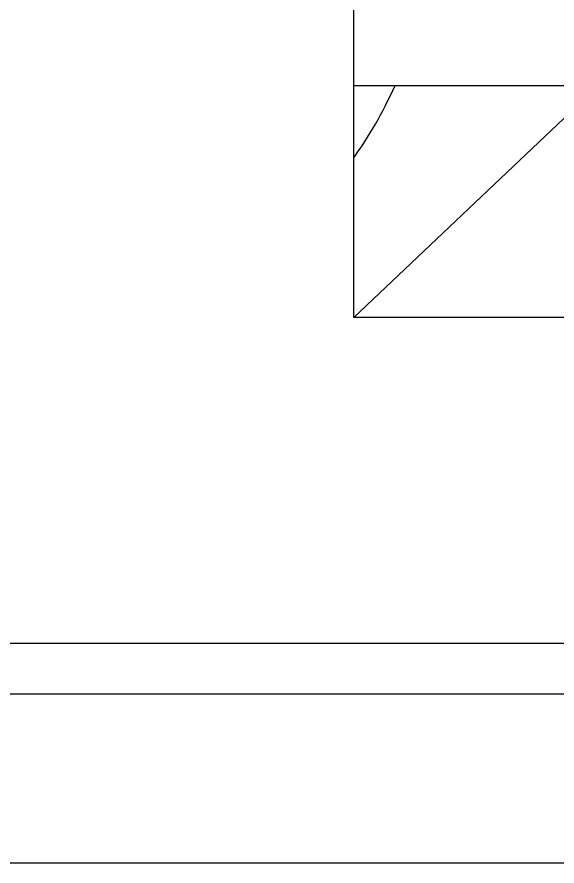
# Model space of a CAD drawing. Header units: metres. Extents: x 0 to 63075, y 0 to 44550.
# Drawn here: x 13976.4 to 14254.1, y 24551.4 to 24988.3 of the extents above; entities that cross this region are included whole.
import ezdxf

# ---------------------------------------------------------------- set-up
doc = ezdxf.new("R2010")
doc.units = ezdxf.units.M
doc.header["$LTSCALE"] = 75
doc.linetypes.add('CENTER2', pattern=[28.575, 19.05, -3.175, 3.175, -3.175])
doc.linetypes.add('CENTERX2', pattern=[101.6, 63.5, -12.7, 12.7, -12.7])
for name, color, linetype in [('SC1', 7, 'CENTER2'), ('SDM', 7, 'Continuous'), ('SL1', 8, 'Continuous')]:
    doc.layers.add(name, color=color, linetype=linetype)

# ---------------------------------------------------------------- blocks, each defined once
blk = doc.blocks.new('A$C29c634ac')
at = {"layer": 'SL1'}
for p, q in [((5890.01, 2165.22), (6469.99, 2715.22)), ((5890.01, 2165.22), (5890.01, 2715.22)), ((5890.01, 2284.66), (6041.38, 2284.66)), ((6470.01, 2165.22), (5890.01, 2165.22)), ((8110.01, 1997.52), (1110.01, 1997.52)), ((8110.01, 1997.52), (1110.01, 1997.52)), ((8110.01, 1971.42), (1110.01, 1971.42)), ((8110.01, 1971.42), (1110.01, 1971.42)), ((6720.01, 1884.47), (5380.01, 1884.47))]:
    blk.add_line(p, q, dxfattribs=at)
for centre, ratio, start_param, end_param in [((6214.18, 2446.59), 0.965926, 4.71239, 6.283185), ((6222, 2446.59), 0.965926, 4.712389, 6.283185), ((6222, 2446.59), 0.965926, 4.71239, 6.283185), ((5821.86, 2446.59), 0.5, 0.600339, 0.835169)]:
    blk.add_ellipse(centre, major_axis=(0, -241.3), ratio=ratio, start_param=start_param, end_param=end_param, dxfattribs=at)

msp = doc.modelspace()

# ---------------------------------------------------------------- linework, layer by layer
at = {"layer": 'SC1', "color": 7, "linetype": 'CENTERX2', "lineweight": 9}
msp.add_line((21442.59, 24551.44), (5680.38, 24551.44), dxfattribs=at)

# ---------------------------------------------------------------- block references
at = {"layer": 'SDM'}
msp.add_blockref('A$C29c634ac', (8259.51, 22668.36), dxfattribs=at)

doc.saveas('drawing.dxf')
